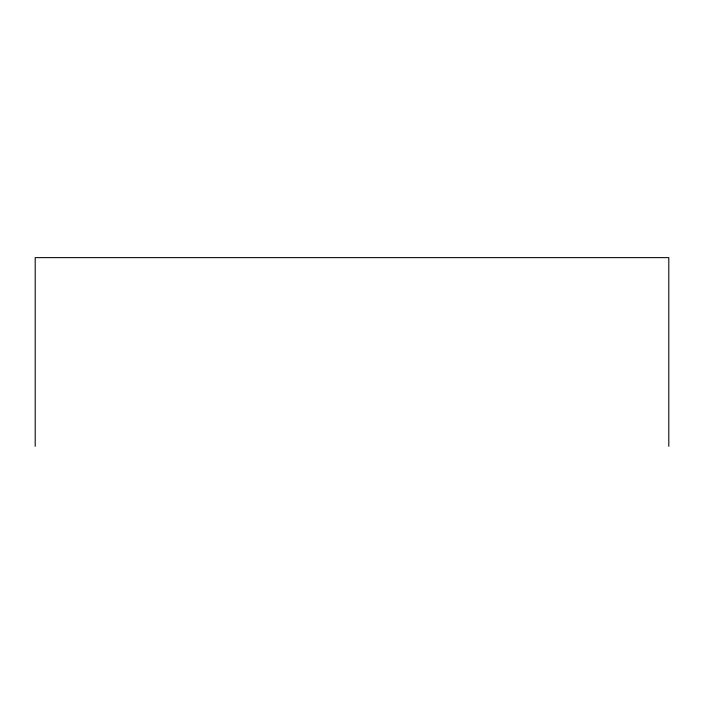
<?xml version="1.0" encoding="UTF-8"?>
<svg xmlns="http://www.w3.org/2000/svg" width="704" height="704" viewBox="0 0 704 704"><rect width="100%" height="100%" fill="white"/><g stroke="black" fill="none" stroke-linecap="round" stroke-linejoin="round"><path stroke-width="1.06" d="M668.8 446.38L668.8 257.62L35.2 257.62L35.2 446.38"/></g></svg>
